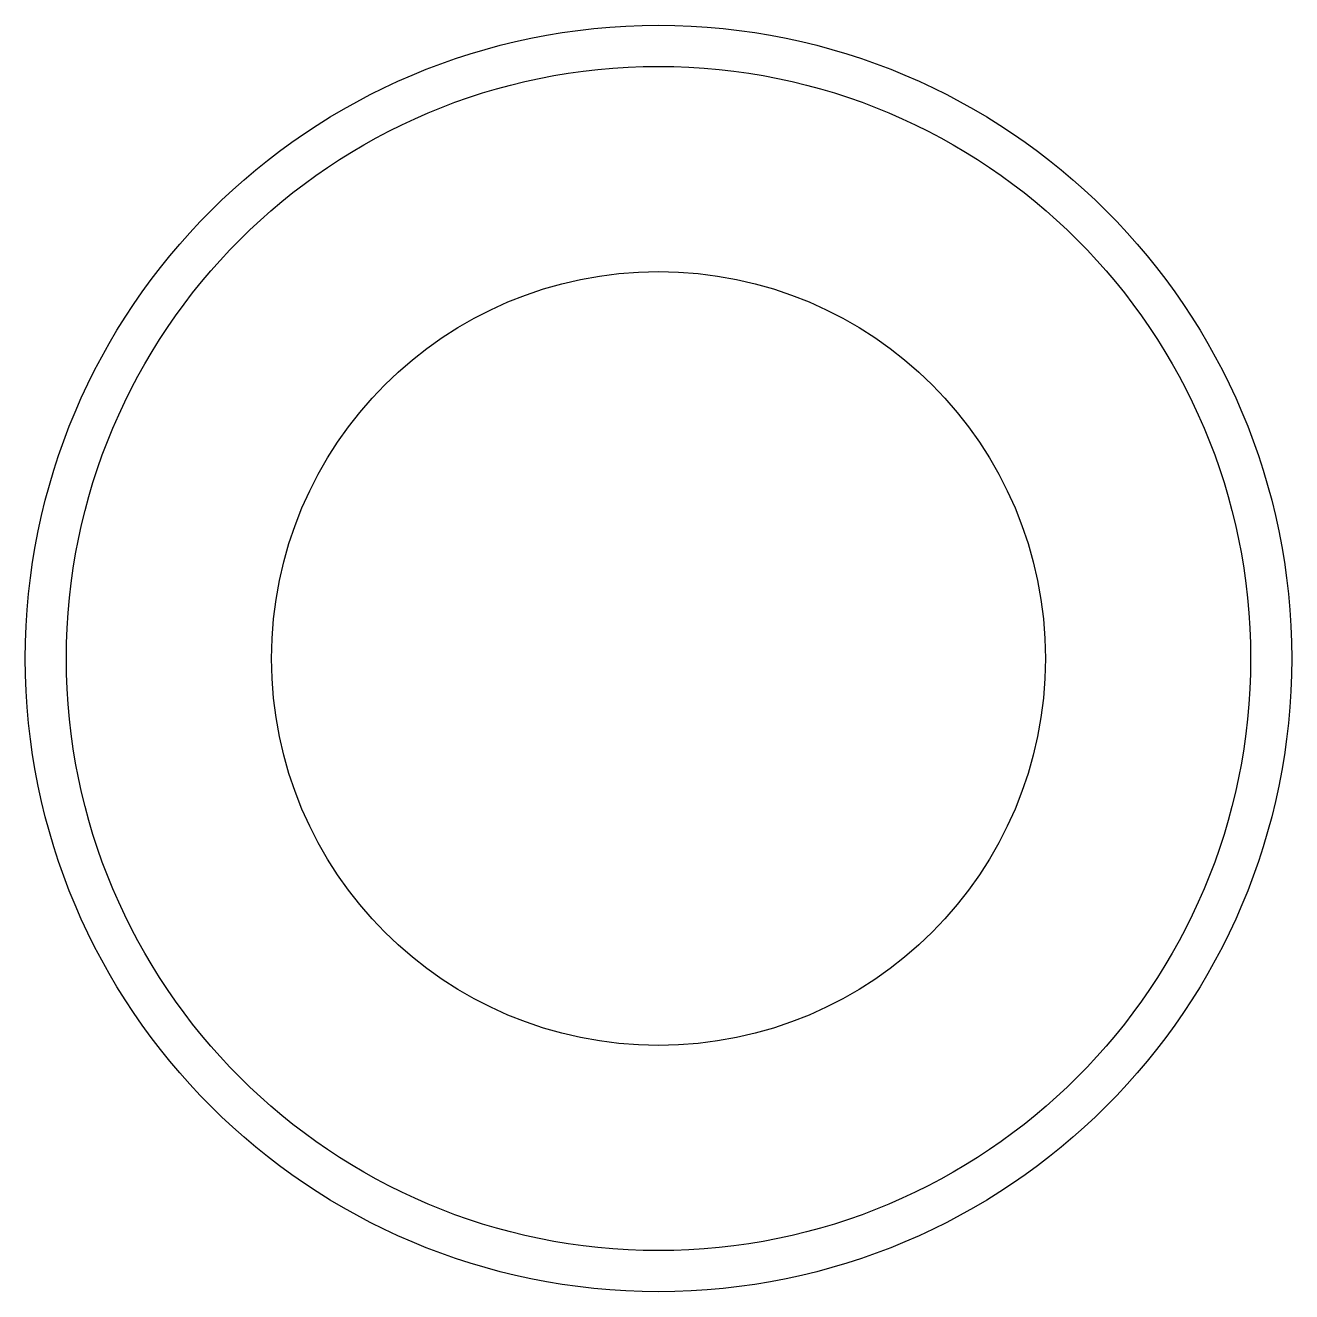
# Model space of a CAD drawing. Header units: millimetres. Extents: x -27 to 27, y -27 to 27.
import ezdxf

# ---------------------------------------------------------------- set-up
doc = ezdxf.new("R2010")
doc.units = ezdxf.units.MM
doc.layers.get('0').update_dxf_attribs({"linetype": 'CONTINUOUS'})

msp = doc.modelspace()

# ---------------------------------------------------------------- linework, layer by layer
for radius in [27, 25.25, 16.5]:
    msp.add_circle((0, 0), radius)

doc.saveas('drawing.dxf')
